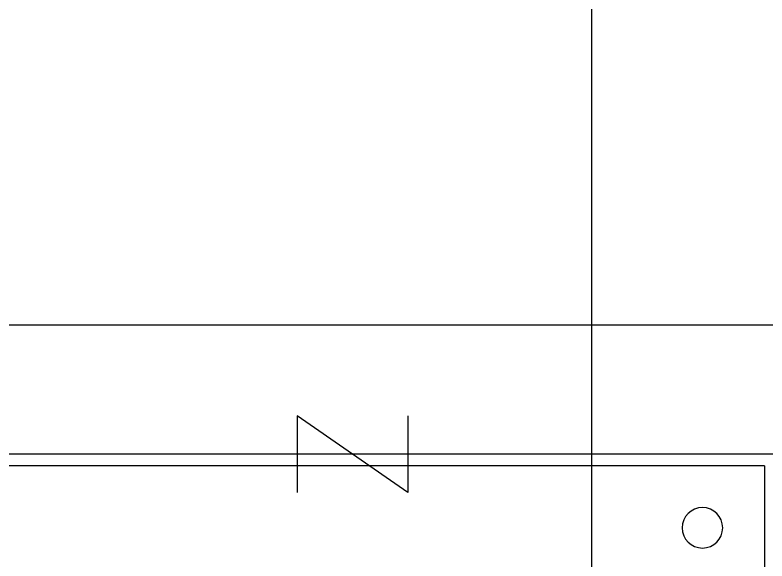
# Model space of a CAD drawing. Header units: millimetres. Extents: x 89450 to 753248, y -530175 to 1209785.
# Drawn here: x 97889.7 to 98093.7, y -98260.4 to -98112.2 of the extents above; entities that cross this region are included whole.
import ezdxf

# ---------------------------------------------------------------- set-up
doc = ezdxf.new("R2010")
doc.units = ezdxf.units.MM
doc.header["$LTSCALE"] = 150
doc.layers.add('------00 Load Bank', color=3, linetype='Continuous')

# ---------------------------------------------------------------- blocks, each defined once
blk = doc.blocks.new('A$Cd768ecee')
at = {"color": 0}
for p, q in [((0, 1180), (1180, 1180)), ((35, 1145), (1145, 1145)), ((38.2, 1141.8), (1141.8, 1141.8)), ((38.2, 1141.8), (38.2, 38.2))]:
    blk.add_line(p, q, dxfattribs=at)
blk.add_lwpolyline([(135, 1155.42), (135, 1134.58), (165, 1155.42), (165, 1134.58)], dxfattribs=at)
blk.add_circle((55, 1125), 5.5, dxfattribs=at)

msp = doc.modelspace()

# ---------------------------------------------------------------- linework, layer by layer
at = {"layer": '------00 Load Bank', "color": 161, "ltscale": 2, "elevation": 0}
msp.add_lwpolyline([(98046.23, -98370.34), (98046.23, -97938.04), (97036.23, -97938.04), (97036.23, -98370.34)], close=True, dxfattribs=at)

# ---------------------------------------------------------------- block references
at = {"layer": '------00 Load Bank', "color": 161, "xscale": -1}
msp.add_blockref('A$Cd768ecee', (98131.23, -99376.41, 0), dxfattribs=at)

doc.saveas('drawing.dxf')
